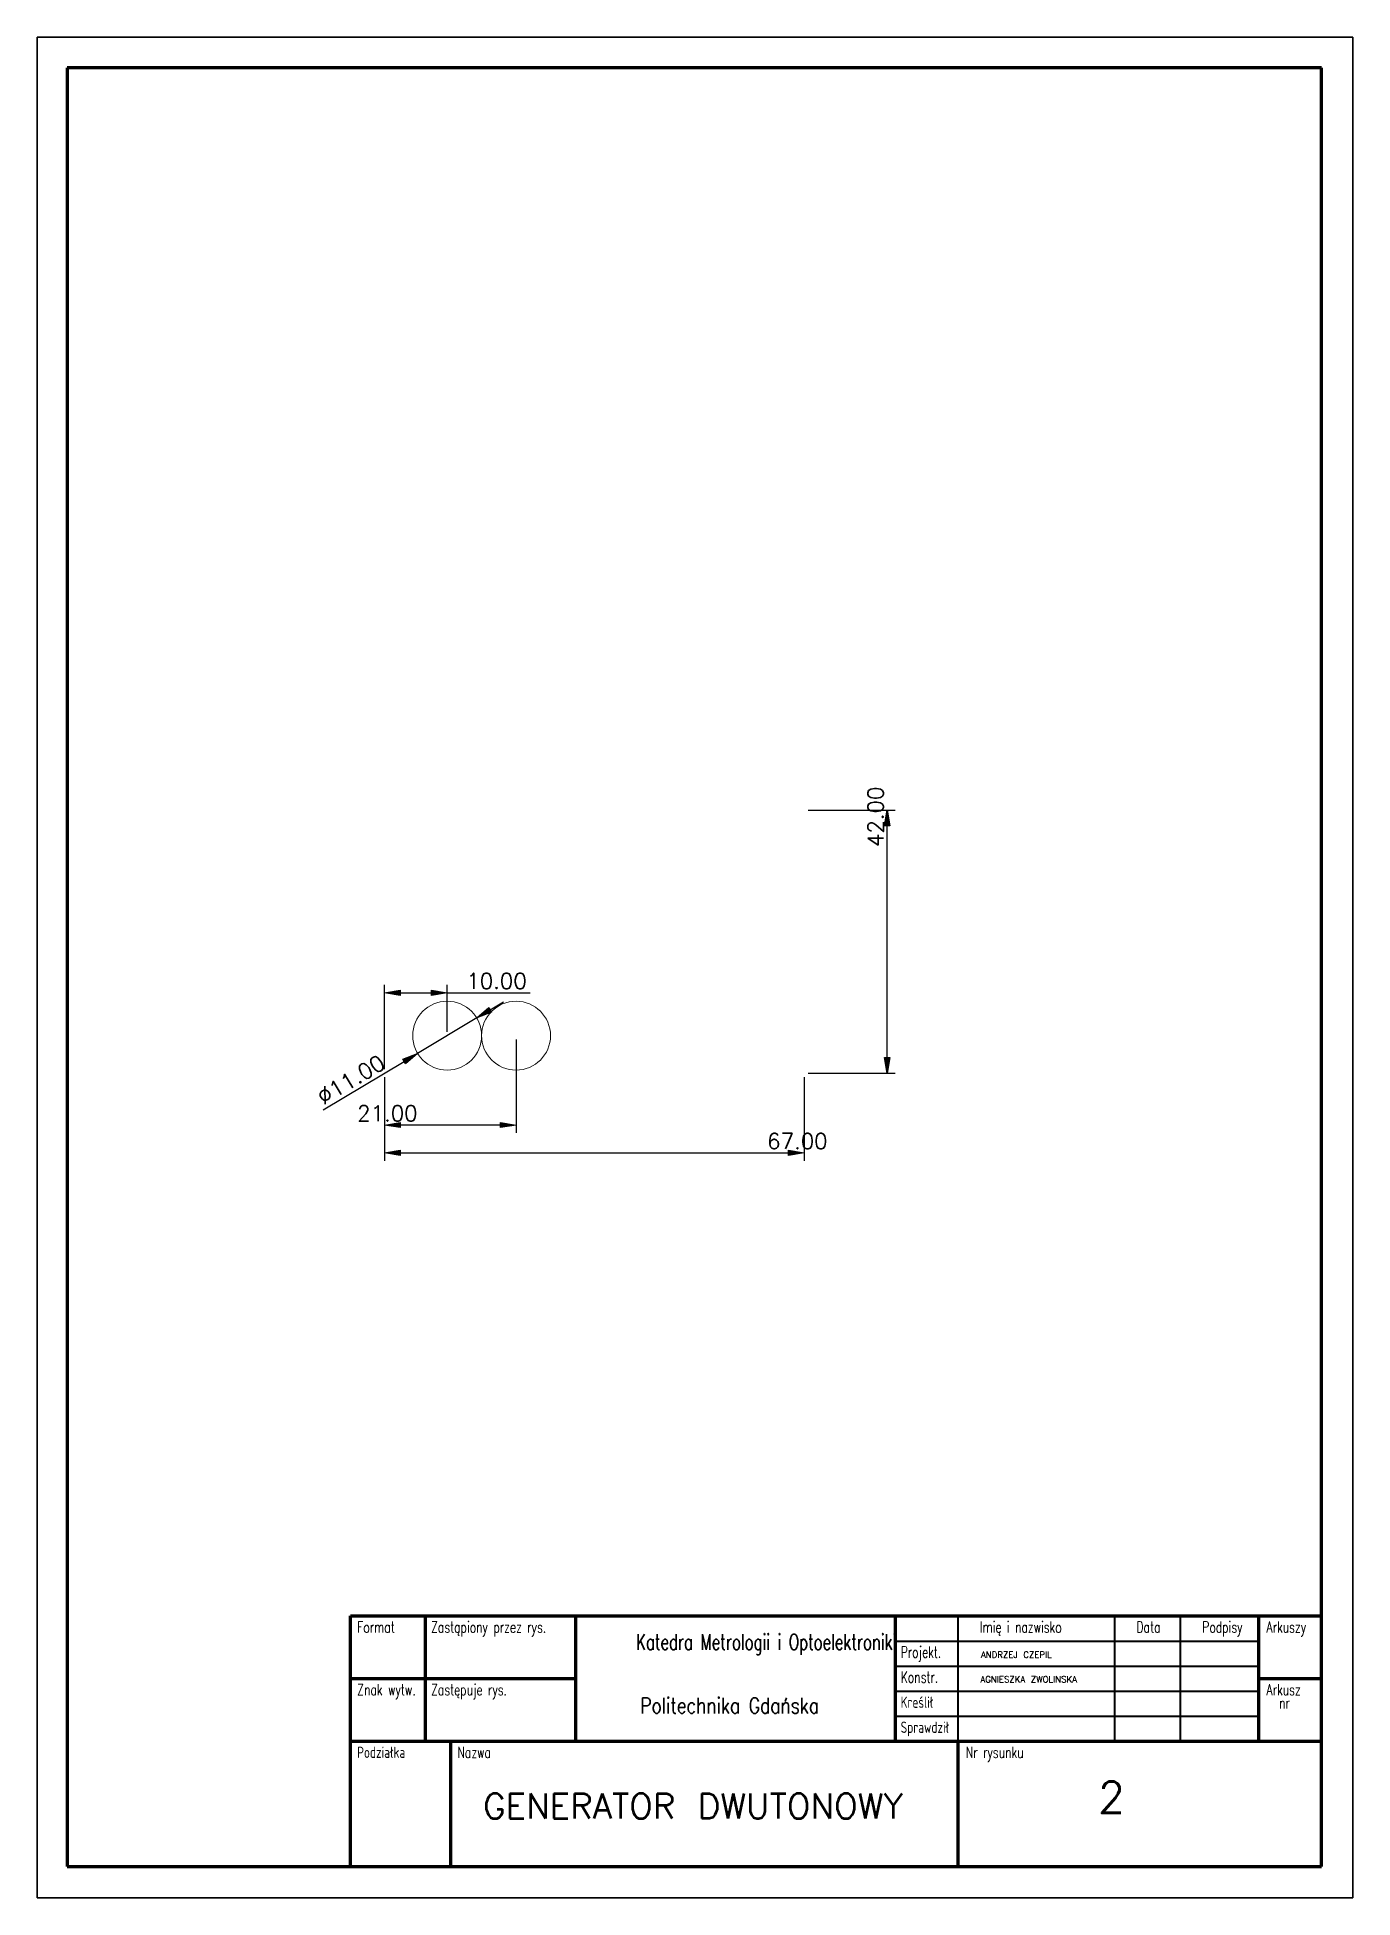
# Model space of a CAD drawing. Header units: inches. Extents: x 0 to 210, y 0 to 297.
import ezdxf
from ezdxf.enums import TextEntityAlignment as Align

# ---------------------------------------------------------------- set-up
doc = ezdxf.new("R2010")
doc.units = ezdxf.units.IN
doc.header["$MEASUREMENT"] = 0
doc.layers.get('0').update_dxf_attribs({"color": 250, "lineweight": 0})
doc.layers.get('Defpoints').update_dxf_attribs({"color": 250, "lineweight": 0})
for name, color, linetype, lineweight in [('Formatka', 250, 'Continuous', 30), ('opis', 7, 'Continuous', 20), ('rysunek', 255, 'Continuous', 30)]:
    doc.layers.add(name, color=color, linetype=linetype, lineweight=lineweight)
doc.styles.add('ROMANS', font='', dxfattribs={"width": 0.8})
doc.styles.get("Standard").update_dxf_attribs({"font": ''})
doc.styles.get('ROMANS').set_extended_font_data('romans.shx')
doc.styles.get('Standard').set_extended_font_data('txt.shx')
doc.dimstyles.new('ISO-25', dxfattribs={"dimtxt": 2.5, "dimasz": 2.5, "dimexe": 1.25, "dimexo": 0.625, "dimtad": 1, "dimzin": 0, "dimdsep": 46, "dimtxsty": 'Standard', "dimblk": 'VDDIM_DEFAULT', "dimcen": 0.09, "dimadec": 0, "dimazin": 0, "dimtfac": 1, "dimtdec": 4, "dimtix": 1, "dimtmove": 0, "dimatfit": 3, "dimfxl": 1, "dimtolj": 1, "dimtzin": 0, "dimarcsym": 0})

# ---------------------------------------------------------------- blocks, each defined once
blk = doc.blocks.new('VDDIM_DEFAULT')
at = {"linetype": 'Continuous'}
blk.add_hatch(color=0, dxfattribs=at).paths.add_polyline_path([(0, 0), (-1, -0.1665), (-1, 0.1665)], flags=0)
at = {"color": 0, "linetype": 'Continuous'}
blk.add_lwpolyline([(0, 0), (-1, -0.1665), (-1, 0.1665), (0, 0)], dxfattribs=at)
blk = doc.blocks.new('*D3')
at = {"layer": 'Defpoints', "color": 0, "linetype": 'Continuous', "lineweight": 0, "transparency": 16777216}
for p in [(55.44, 131.62, 20.07), (122.44, 131.62), (122.44, 118.9)]:
    blk.add_point(p, dxfattribs=at)
at = {"layer": 'rysunek', "color": 0, "linetype": 'Continuous', "lineweight": -2, "transparency": 16777216}
for p, q in [((55.44, 131), (55.44, 117.65)), ((122.44, 131), (122.44, 117.65)), ((57.94, 118.9), (119.94, 118.9))]:
    blk.add_line(p, q, dxfattribs=at)
at = {"layer": 'rysunek', "color": 0, "linetype": 'Continuous', "lineweight": -2, "transparency": 16777216, "xscale": 2.5, "yscale": 2.5, "zscale": 2.5, "rotation": 180}
blk.add_blockref('VDDIM_DEFAULT', (55.44, 118.9), dxfattribs=at)
at = {"layer": 'rysunek', "color": 0, "linetype": 'Continuous', "lineweight": -2, "transparency": 16777216, "xscale": 2.5, "yscale": 2.5, "zscale": 2.5}
blk.add_blockref('VDDIM_DEFAULT', (122.44, 118.9), dxfattribs=at)
at = {"layer": 'rysunek', "color": 0, "linetype": 'Continuous', "lineweight": 0, "transparency": 16777216, "insert": (121.35, 120.78), "char_height": 2.5, "attachment_point": 5}
blk.add_mtext('\\A1;67.00', dxfattribs=at)
blk = doc.blocks.new('*D4')
at = {"layer": 'Defpoints', "color": 0, "linetype": 'Continuous', "lineweight": 0, "transparency": 16777216}
for p in [(122.44, 173.62), (135.69, 173.62), (122.44, 131.62)]:
    blk.add_point(p, dxfattribs=at)
at = {"layer": 'rysunek', "color": 0, "linetype": 'Continuous', "lineweight": -2, "transparency": 16777216}
for p, q in [((123.06, 173.62), (136.94, 173.62)), ((135.69, 134.12), (135.69, 171.12)), ((123.06, 131.62), (136.94, 131.62))]:
    blk.add_line(p, q, dxfattribs=at)
at = {"layer": 'rysunek', "color": 0, "linetype": 'Continuous', "lineweight": -2, "transparency": 16777216, "xscale": 2.5, "yscale": 2.5, "zscale": 2.5}
for p, rotation in [((135.69, 173.62), 90), ((135.69, 131.62), 270)]:
    blk.add_blockref('VDDIM_DEFAULT', p, dxfattribs=dict(at, rotation=rotation))
at = {"layer": 'rysunek', "color": 0, "linetype": 'Continuous', "lineweight": 0, "transparency": 16777216, "insert": (133.82, 172.55), "char_height": 2.5, "attachment_point": 5, "rotation": 90}
blk.add_mtext('\\A1;42.00', dxfattribs=at)
blk = doc.blocks.new('*D5')
at = {"layer": 'Defpoints', "color": 0, "linetype": 'Continuous', "lineweight": 0, "transparency": 16777216}
for p in [(55.44, 144.47), (65.44, 137.62), (55.44, 131.62)]:
    blk.add_point(p, dxfattribs=at)
at = {"layer": 'rysunek', "color": 0, "linetype": 'Continuous', "lineweight": -2, "transparency": 16777216}
for p, q in [((55.44, 132.25), (55.44, 145.72)), ((65.44, 138.25), (65.44, 145.72)), ((57.94, 144.47), (62.94, 144.47)), ((65.44, 144.47), (78.71, 144.47))]:
    blk.add_line(p, q, dxfattribs=at)
at = {"layer": 'rysunek', "color": 0, "linetype": 'Continuous', "lineweight": -2, "transparency": 16777216, "xscale": 2.5, "yscale": 2.5, "zscale": 2.5, "rotation": 180}
blk.add_blockref('VDDIM_DEFAULT', (55.44, 144.47), dxfattribs=at)
at = {"layer": 'rysunek', "color": 0, "linetype": 'Continuous', "lineweight": -2, "transparency": 16777216, "xscale": 2.5, "yscale": 2.5, "zscale": 2.5}
blk.add_blockref('VDDIM_DEFAULT', (65.44, 144.47), dxfattribs=at)
at = {"layer": 'rysunek', "color": 0, "linetype": 'Continuous', "lineweight": 0, "transparency": 16777216, "insert": (73.32, 146.35), "char_height": 2.5, "attachment_point": 5}
blk.add_mtext('\\A1;10.00', dxfattribs=at)
blk = doc.blocks.new('*D6')
at = {"layer": 'Defpoints', "color": 0, "linetype": 'Continuous', "lineweight": 0, "transparency": 16777216}
for p in [(76.44, 137.62), (55.44, 131.62), (55.44, 123.35)]:
    blk.add_point(p, dxfattribs=at)
at = {"layer": 'rysunek', "color": 0, "linetype": 'Continuous', "lineweight": -2, "transparency": 16777216}
for p, q in [((76.44, 137), (76.44, 122.1)), ((55.44, 131), (55.44, 122.1)), ((73.94, 123.35), (57.94, 123.35))]:
    blk.add_line(p, q, dxfattribs=at)
at = {"layer": 'rysunek', "color": 0, "linetype": 'Continuous', "lineweight": -2, "transparency": 16777216, "xscale": 2.5, "yscale": 2.5, "zscale": 2.5, "rotation": 180}
blk.add_blockref('VDDIM_DEFAULT', (55.44, 123.35), dxfattribs=at)
at = {"layer": 'rysunek', "color": 0, "linetype": 'Continuous', "lineweight": -2, "transparency": 16777216, "xscale": 2.5, "yscale": 2.5, "zscale": 2.5}
blk.add_blockref('VDDIM_DEFAULT', (76.44, 123.35), dxfattribs=at)
at = {"layer": 'rysunek', "color": 0, "linetype": 'Continuous', "lineweight": 0, "transparency": 16777216, "insert": (55.9, 125.22), "char_height": 2.5, "attachment_point": 5}
blk.add_mtext('\\A1;21.00', dxfattribs=at)
blk = doc.blocks.new('*D7')
at = {"layer": 'Defpoints', "color": 0, "linetype": 'Continuous', "lineweight": 0, "transparency": 16777216}
for p in [(70.15, 140.45), (60.72, 134.79)]:
    blk.add_point(p, dxfattribs=at)
at = {"layer": 'rysunek', "color": 0, "linetype": 'Continuous', "lineweight": -2, "transparency": 16777216}
for p, q in [((72.3, 141.74), (74.44, 143.03)), ((70.15, 140.45), (60.72, 134.79)), ((45.66, 125.76), (58.58, 133.51))]:
    blk.add_line(p, q, dxfattribs=at)
at = {"layer": 'rysunek', "color": 0, "linetype": 'Continuous', "lineweight": -2, "transparency": 16777216, "xscale": 2.5, "yscale": 2.5, "zscale": 2.5}
for p, rotation in [((70.15, 140.45), 210.9637565320737), ((60.72, 134.79), 30.96375653207376)]:
    blk.add_blockref('VDDIM_DEFAULT', p, dxfattribs=dict(at, rotation=rotation))
at = {"layer": 'rysunek', "color": 0, "linetype": 'Continuous', "lineweight": 0, "transparency": 16777216, "insert": (50.08, 130.6), "char_height": 2.5, "attachment_point": 5, "rotation": 30.9638}
blk.add_mtext('\\A1;∅11.00', dxfattribs=at)

msp = doc.modelspace()

# ---------------------------------------------------------------- linework, layer by layer
at = {"layer": 'Formatka', "color": 3, "linetype": 'Continuous', "lineweight": 35}
for p, q in [((210, 297), (0, 297)), ((0, 297), (0, 0)), ((210, 0), (210, 297)), ((0, 0), (210, 0))]:
    msp.add_line(p, q, dxfattribs=at)
at = {"layer": 'Formatka', "color": 7, "linetype": 'Continuous', "lineweight": 70}
for p, q in [((4.808, 292.111), (4.808, 4.989)), ((205, 292.111), (4.808, 292.111)), ((205, 4.989), (205, 292.111))]:
    msp.add_line(p, q, dxfattribs=at)
at = {"layer": 'Formatka', "color": 7, "linetype": 'Continuous', "lineweight": 80}
for p, q in [((50, 4.989), (50, 44.989)), ((50, 44.989), (205, 44.989)), ((62, 24.989), (62, 44.989)), ((86, 24.989), (86, 44.989)), ((137, 24.989), (137, 44.989)), ((195, 24.989), (195, 44.989)), ((50, 34.989), (86, 34.989)), ((195, 34.989), (205, 34.989)), ((50, 24.989), (205, 24.989)), ((66, 4.989), (66, 24.989)), ((147, 4.989), (147, 24.989)), ((4.808, 4.989), (205, 4.989))]:
    msp.add_line(p, q, dxfattribs=at)
at = {"layer": 'Formatka', "color": 5, "linetype": 'Continuous', "lineweight": 40}
for p, q in [((147, 24.989), (147, 44.989)), ((172, 24.989), (172, 44.989)), ((182.5, 24.989), (182.5, 44.989)), ((137, 40.989), (195, 40.989)), ((137, 36.989), (195, 36.989)), ((137, 32.989), (195, 32.989)), ((137, 28.989), (195, 28.989))]:
    msp.add_line(p, q, dxfattribs=at)
at = {"layer": 'rysunek', "linetype": 'Continuous', "lineweight": 0}
msp.add_line((55.438, 131.623, 20.072), (55.438, 131.623, 20.072), dxfattribs=at)
for centre in [(65.438, 137.623, 20.072), (76.438, 137.623, 20.072)]:
    msp.add_circle(centre, 5.5, dxfattribs=at)

# ---------------------------------------------------------------- texts
at = {"layer": 'Formatka', "color": 5, "linetype": 'Continuous', "lineweight": 20, "style": 'ROMANS', "width": 0.7}
for s, p in [('Format', (51.082, 42.322)), ('Zastąpiony przez rys.', (62.882, 42.322)), ('Imię i nazwisko', (150.47, 42.322)), ('Data', (175.47, 42.322)), ('Podpisy', (185.97, 42.322)), ('Arkuszy', (196.237, 42.322)), ('Projekt.', (137.836, 38.322)), ('Konstr.', (137.836, 34.322)), ('Znak wytw.', (51.082, 32.322)), ('Zastępuje rys.', (62.882, 32.322)), ('Arkusz', (196.237, 32.322)), ('Kreślił', (137.836, 30.322)), ('nr', (198.241, 30.202)), ('Sprawdził', (137.836, 26.322)), ('Podziałka', (51.082, 22.322)), ('Nazwa', (67.082, 22.322)), ('Nr rysunku', (148.237, 22.322))]:
    msp.add_text(s, height=1.8, dxfattribs=at).set_placement(p)
at = {"layer": 'Formatka', "color": 6, "linetype": 'Continuous', "lineweight": 30, "style": 'ROMANS'}
for s, width, p in [('      Katedra Metrologii i Optoelektroniki', 0.7, (87.781, 39.594)), ('Politechnika Gdańska', 0.8, (96.274, 29.441))]:
    msp.add_text(s, height=2.5, dxfattribs=dict(at, width=width)).set_placement(p)
at = {"layer": 'opis', "linetype": 'Continuous', "lineweight": 0}
for s, height, p in [('ANDRZEJ CZEPIL', 1, (150.643, 37.995)), ('AGNIESZKA ZWOLINSKA', 1, (150.557, 34.062)), ('2', 5, (169.332, 12.059)), ('GENERATOR DWUTONOWY', 4, (71.175, 11.446))]:
    msp.add_text(s, height=height, dxfattribs=at).set_placement(p, align=Align.BOTTOM_LEFT)

# ---------------------------------------------------------------- dimensions: what is measured, and where the dimension line sits
at = {"layer": 'rysunek', "linetype": 'Continuous', "lineweight": 0}
dim = msp.add_linear_dim(base=(135.694, 173.623), p1=(122.438, 131.623), p2=(122.438, 173.623), angle=90, dimstyle='ISO-25', dxfattribs=at)
dim.commit()
dim.dimension.update_dxf_attribs({"geometry": '*D4', "text_midpoint": (135.694, 172.545), "dimtype": 160})
for base, p1, p2, picture, middle in [((55.438, 144.474, 20.072), (65.438, 137.623, 20.072), (55.438, 131.623, 20.072), '*D5', (73.325, 144.474, 20.072)), ((55.438, 123.346, 20.072), (76.438, 137.623, 20.072), (55.438, 131.623, 20.072), '*D6', (55.902, 123.346, 20.072)), ((122.438, 118.903), (55.438, 131.623, 20.072), (122.438, 131.623), '*D3', (121.348, 118.903))]:
    dim = msp.add_linear_dim(base=base, p1=p1, p2=p2, dimstyle='ISO-25', dxfattribs=at)
    dim.commit()
    dim.dimension.update_dxf_attribs({"geometry": picture, "text_midpoint": middle, "dimtype": 160})
dim = msp.add_diameter_dim_2p(p1=(70.154, 140.453, 20.072), p2=(60.722, 134.793, 20.072), dimstyle='ISO-25', dxfattribs=at)
dim.commit()
dim.dimension.update_dxf_attribs({"geometry": '*D7', "text_midpoint": (51.049, 128.99, 20.072)})

doc.saveas('drawing.dxf')
